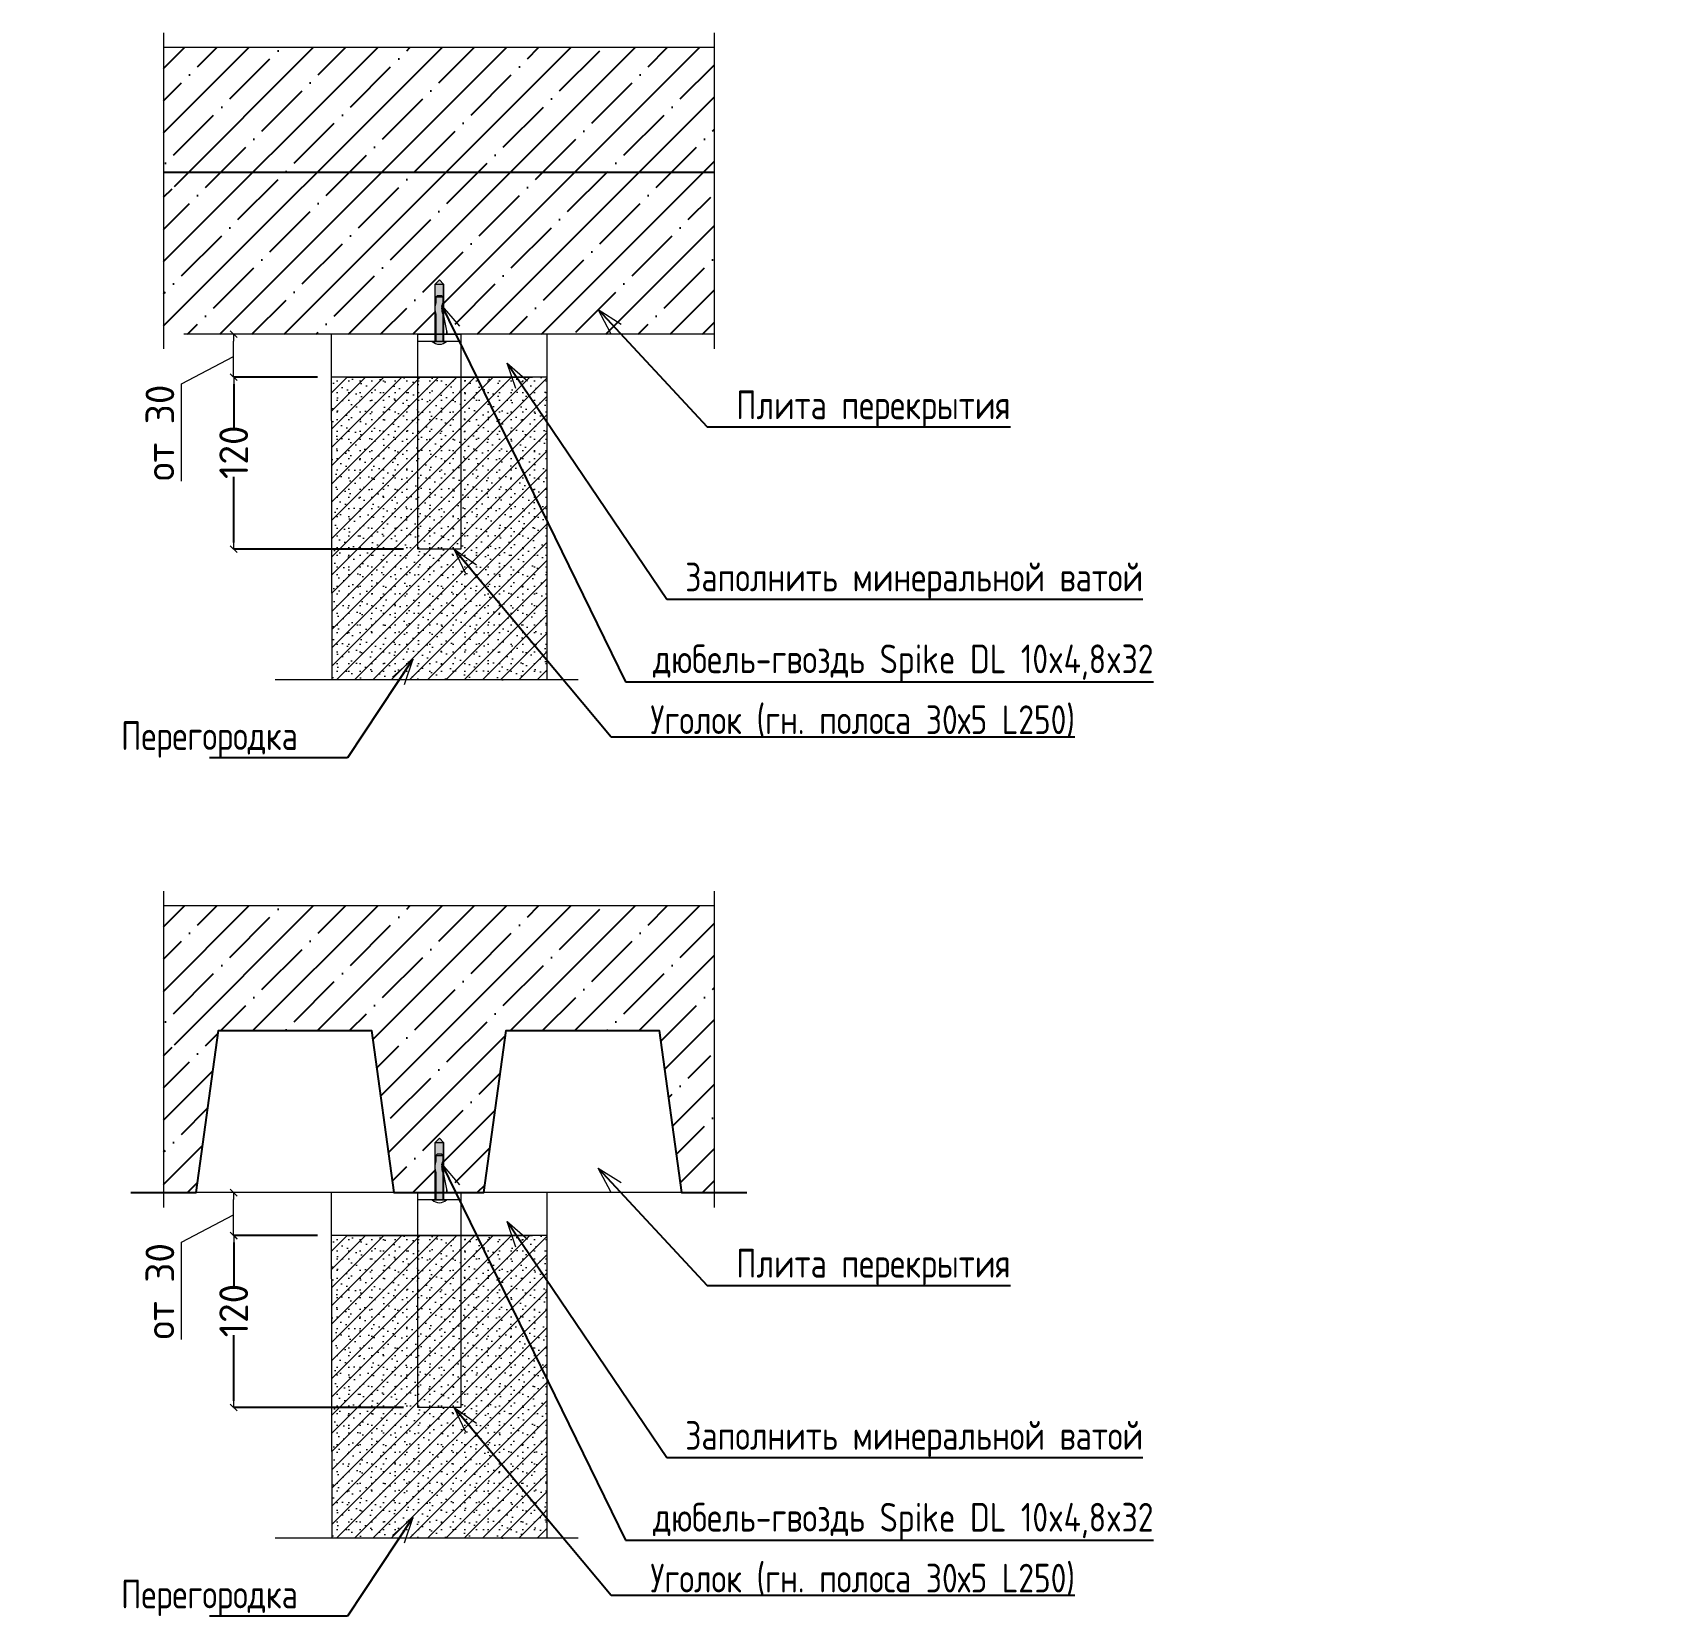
# Model space of a CAD drawing. Header units: millimetres. Extents: x -3689 to 2883575, y -702957 to -604547.
# Drawn here: x 2694770 to 2695916, y -657964 to -656860 of the extents above; entities that cross this region are included whole.
import ezdxf

# ---------------------------------------------------------------- set-up
doc = ezdxf.new("R2010")
doc.units = ezdxf.units.MM
doc.set_wipeout_variables(frame=1)
doc.header["$PDMODE"] = 35
doc.linetypes.add('Wipeout_Contour', pattern=[1000, 0, -1000])
for name, color, linetype in [('_1-1_ Внутренние стены', 7, 'Continuous'), ('_1-1_ наружные стены - цоколь', 7, 'Continuous'), ('_2_ покрытия полов _ чистый пол.отделка', 7, 'Continuous'), ('_4-0_ Размеры Р', 7, 'Continuous'), ('_4-1_ Выноски на планах АР Р', 7, 'Continuous')]:
    doc.layers.add(name, color=color, linetype=linetype)
doc.styles.add('стиль1', font='isocpeur.ttf')
doc.linetypes.add('линия разрыва короткая', pattern='A,0,[1,РЎРЎРў СЃРѕ СЃС‚РѕР»РѕРІРѕР№ PDF 10.10.20231.Shx,S=7.936508,R=0,X=0,Y=0],-1000,0', length=1000)
doc.dimstyles.new('СГЕНЕРИР_СТИЛЬ__20', dxfattribs={"dimtxt": 20, "dimasz": 4.75, "dimexe": 0.18, "dimexo": 10, "dimgap": 0.09, "dimtad": 1, "dimdec": 0, "dimzin": 0, "dimdsep": 46, "dimtxsty": 'стиль1', "dimblk": 'ARROWHEAD_6', "dimblk1": 'ARROWHEAD_6', "dimblk2": 'ARROWHEAD_6', "dimcen": 0.09, "dimclrd": 7, "dimclre": 7, "dimclrt": 7, "dimazin": 0, "dimtfac": 1, "dimtdec": 4, "dimtmove": 0, "dimatfit": 3, "dimfxl": 1, "dimtolj": 1, "dimtzin": 0, "dimarcsym": 0})
doc.dimstyles.new('СГЕНЕРИР_СТИЛЬ__21', dxfattribs={"dimtxt": 0.18, "dimasz": 18.24, "dimexe": 0.18, "dimexo": 0.0625, "dimgap": 0.09, "dimtad": 0, "dimtih": 1, "dimtoh": 1, "dimdec": 4, "dimzin": 0, "dimdsep": 46, "dimtxsty": 'стиль1', "dimcen": 0.09, "dimadec": 0, "dimazin": 0, "dimtfac": 1, "dimtdec": 4, "dimtmove": 0, "dimatfit": 3, "dimldrblk": 'ARROWHEAD_3', "dimfxl": 1, "dimtolj": 1, "dimtzin": 0, "dimarcsym": 0})

# ---------------------------------------------------------------- blocks, each defined once
blk = doc.blocks.new('ARROWHEAD_6')
at = {"color": 0, "linetype": 'Continuous', "lineweight": 0}
for p, q in [((0, 0), (-1, 0)), ((-0.5, -0.5), (0.5, 0.5))]:
    blk.add_line(p, q, dxfattribs=at)
blk = doc.blocks.new('*D489')
at = {"layer": '_4-0_ Размеры Р', "color": 7, "linetype": 'Continuous', "lineweight": -2, "transparency": 16777216}
for p, q in [((2694968.8, -657099.8), (2694910.1, -657099.8)), ((2694910.3, -657104.6), (2694910.3, -657135.1)), ((2694910.3, -657215.1), (2694910.3, -657169.3)), ((2695028.8, -657219.8), (2694910.1, -657219.8))]:
    blk.add_line(p, q, dxfattribs=at)
at = {"layer": 'Defpoints', "color": 0, "linetype": 'Continuous', "transparency": 16777216}
for p in [(2694910.3, -657099.8), (2694978.8, -657099.8), (2695038.8, -657219.8)]:
    blk.add_point(p, dxfattribs=at)
at = {"layer": '_4-0_ Размеры Р', "color": 7, "linetype": 'Continuous', "lineweight": -2, "transparency": 16777216, "xscale": 4.750000000000001, "yscale": 4.750000000000001, "zscale": 4.750000000000001}
for p, rotation in [((2694910.3, -657099.8), 90), ((2694910.3, -657219.8), 270)]:
    blk.add_blockref('ARROWHEAD_6', p, dxfattribs=dict(at, rotation=rotation))
at = {"layer": '_4-0_ Размеры Р', "color": 7, "linetype": 'Continuous', "lineweight": 0, "transparency": 16777216, "insert": (2694910.3, -657152.2), "char_height": 20, "attachment_point": 5, "rotation": 90, "style": 'стиль1'}
blk.add_mtext('\\A1;120', dxfattribs=at)
blk = doc.blocks.new('ARROWHEAD_3')
at = {"color": 0, "linetype": 'Continuous', "lineweight": 0}
blk.add_line((0, 0), (-1, 0), dxfattribs=at)
at = {"color": 0, "linetype": 'Continuous', "lineweight": 0, "flags": 128}
blk.add_lwpolyline([(-1, 0.2679), (0, 0), (-1, -0.2679)], dxfattribs=at)
blk = doc.blocks.new('*D510')
at = {"layer": '_4-0_ Размеры Р', "color": 7, "linetype": 'Continuous', "lineweight": -2, "transparency": 16777216}
for p, q in [((2694968.8, -657698.8), (2694910.1, -657698.8)), ((2694910.3, -657703.6), (2694910.3, -657734)), ((2694910.3, -657814.1), (2694910.3, -657768.2)), ((2695028.8, -657818.8), (2694910.1, -657818.8))]:
    blk.add_line(p, q, dxfattribs=at)
at = {"layer": 'Defpoints', "color": 0, "linetype": 'Continuous', "transparency": 16777216}
for p in [(2694910.3, -657698.8), (2694978.8, -657698.8), (2695038.8, -657818.8)]:
    blk.add_point(p, dxfattribs=at)
at = {"layer": '_4-0_ Размеры Р', "color": 7, "linetype": 'Continuous', "lineweight": -2, "transparency": 16777216, "xscale": 4.750000000000001, "yscale": 4.750000000000001, "zscale": 4.750000000000001}
for p, rotation in [((2694910.3, -657698.8), 90), ((2694910.3, -657818.8), 270)]:
    blk.add_blockref('ARROWHEAD_6', p, dxfattribs=dict(at, rotation=rotation))
at = {"layer": '_4-0_ Размеры Р', "color": 7, "linetype": 'Continuous', "lineweight": 0, "transparency": 16777216, "insert": (2694910.3, -657751.1), "char_height": 20, "attachment_point": 5, "rotation": 90, "style": 'стиль1'}
blk.add_mtext('\\A1;120', dxfattribs=at)

msp = doc.modelspace()

# ---------------------------------------------------------------- hatches: boundary and pattern name
at = {"ltscale": 75}
h = msp.add_hatch(dxfattribs=at)
h.set_pattern_fill('ANSI35', color=256, scale=5)
edge = h.paths.add_edge_path()
edge.add_line((2695245.5039, -656869.8498), (2694861.3761, -656869.8498))
edge.add_line((2694861.3761, -656869.8498), (2694861.3761, -656964.8498))
edge.add_line((2694861.3761, -656964.8498), (2694871.3761, -656967.3498))
edge.add_line((2694871.3761, -656967.3498), (2694861.3761, -656969.8498))
edge.add_line((2694861.3761, -656969.8498), (2694861.3761, -657069.8498))
edge.add_line((2694861.3761, -657069.8498), (2694884.1966, -657069.8498))
edge.add_line((2694884.1966, -657069.8498), (2694899.6973, -657069.8498))
edge.add_line((2694899.6973, -657069.8498), (2695006.482, -657069.8498))
edge.add_line((2695006.482, -657069.8498), (2695021.9826, -657069.8498))
edge.add_line((2695021.9826, -657069.8498), (2695050.9143, -657069.8498))
edge.add_line((2695050.9143, -657069.8498), (2695050.9143, -657054.5514))
edge.add_arc((2695059.9817, -657051.8714), 9.4552, 163.5339525, 196.4660475, ccw=False)
edge.add_line((2695050.9143, -657049.1914), (2695050.9143, -657034.8498))
edge.add_line((2695050.9143, -657034.8498), (2695053.8143, -657031.9498))
edge.add_line((2695053.8143, -657031.9498), (2695056.7143, -657034.8498))
edge.add_line((2695056.7143, -657034.8498), (2695056.7143, -657069.8498))
edge.add_line((2695056.7143, -657069.8498), (2695084.8974, -657069.8498))
edge.add_line((2695084.8974, -657069.8498), (2695100.3981, -657069.8498))
edge.add_line((2695100.3981, -657069.8498), (2695207.1827, -657069.8498))
edge.add_line((2695207.1827, -657069.8498), (2695222.6834, -657069.8498))
edge.add_line((2695222.6834, -657069.8498), (2695245.5039, -657069.8498))
edge.add_line((2695245.5039, -657069.8498), (2695245.5039, -656974.8498))
edge.add_line((2695245.5039, -656974.8498), (2695235.5039, -656972.3498))
edge.add_line((2695235.5039, -656972.3498), (2695245.5039, -656969.8498))
edge.add_line((2695245.5039, -656969.8498), (2695245.5039, -656869.8498))
at = {"linetype": 'Continuous', "lineweight": 0}
for points in [[(2695050.9143, -657074.8498), (2695050.9143, -657034.8498), (2695053.8143, -657031.9498), (2695056.7143, -657034.8498), (2695056.7143, -657074.8498)], [(2695050.9143, -657673.8115), (2695050.9143, -657633.8115), (2695053.8143, -657630.9115), (2695056.7143, -657633.8115), (2695056.7143, -657673.8115)]]:
    msp.add_hatch(color=255, dxfattribs=at).paths.add_polyline_path(points)
at = {"ltscale": 75}
h = msp.add_hatch(dxfattribs=at)
h.set_pattern_fill('ANSI35', color=256, scale=5)
h.set_pattern_definition([(45, (0, -598.962), (-22.4506403, 22.4506403), []), (45, (22.45, -598.962), (-22.4506403, 22.4506403), [39.6875, -7.9375, 0, -7.9375])])
h.paths.add_polyline_path([(2695245.5039, -657468.8115), (2694861.3761, -657468.8115), (2694861.3761, -657563.8115), (2694871.3761, -657566.3115), (2694861.3761, -657568.8115), (2694861.3761, -657668.8115), (2694884.1966, -657668.8115), (2694899.6973, -657555.8115), (2695006.482, -657555.8115), (2695021.9826, -657668.8115), (2695050.9143, -657668.8115), (2695050.9143, -657653.5131, -0.144690592), (2695050.9143, -657648.1531), (2695050.9143, -657633.8115), (2695053.8143, -657630.9115), (2695056.7143, -657633.8115), (2695056.7143, -657668.8115), (2695084.8974, -657668.8115), (2695100.3981, -657555.8115), (2695207.1827, -657555.8115), (2695222.6834, -657668.8115), (2695245.5039, -657668.8115), (2695245.5039, -657573.8115), (2695235.5039, -657571.3115), (2695245.5039, -657568.8115)])
at = {"layer": '_1-1_ Внутренние стены', "linetype": 'Continuous', "lineweight": 0}
h = msp.add_hatch(dxfattribs=at)
h.set_pattern_fill('ГАЗОБЕТОН_0004', style=0, pattern_type=2)
h.set_pattern_definition([(45, (2695077.883, -660969.85), (-6.36396, 6.36396), []), (90, (2695071.519, -660963.486), (-8.1, 0), [0, -5.4, 0, -8.1]), (155, (2695077.883, -660957.122), (3.423208, 7.341093), [0, -3.96, 0, -6.84])])
h.paths.add_polyline_path([(2695128.8143, -657311.0552), (2695128.8143, -657099.8497), (2694978.8143, -657099.8497), (2694978.8143, -657311.0552)])
h = msp.add_hatch(dxfattribs=at)
h.set_pattern_fill('ГАЗОБЕТОН_0004', style=0, pattern_type=2)
h.set_pattern_definition([(45, (2695077.883, -661568.811), (-6.36396, 6.36396), []), (90, (2695071.519, -661562.4475), (-8.1, 0), [0, -5.4, 0, -8.1]), (155, (2695077.883, -661556.0835), (3.423208, 7.341093), [0, -3.96, 0, -6.84])])
h.paths.add_polyline_path([(2695128.8143, -657910.0169), (2695128.8143, -657698.8114), (2694978.8143, -657698.8114), (2694978.8143, -657910.0169)])

# ---------------------------------------------------------------- linework, layer by layer
at = {"color": 7, "linetype": 'линия разрыва короткая', "lineweight": 0, "ltscale": 0.1}
for p, q in [((2694861.3761, -656859.5675), (2694861.3761, -657080.132)), ((2695245.5039, -656859.5676), (2695245.5039, -657080.132)), ((2695150.622, -657311.0552), (2694939.2035, -657311.0552)), ((2694861.3761, -657458.5292), (2694861.3761, -657679.0937)), ((2695245.5039, -657458.5293), (2695245.5039, -657679.0937)), ((2695150.622, -657910.0169), (2694939.2035, -657910.0169))]:
    msp.add_line(p, q, dxfattribs=at)
at = {"color": 7, "linetype": 'Continuous', "lineweight": 0}
for p, q in [((2695050.9143, -657034.8498), (2695053.8143, -657031.9498)), ((2695050.9143, -657074.8498), (2695050.9143, -657034.8498)), ((2695050.9143, -657034.8498), (2695056.7143, -657034.8498)), ((2695056.7143, -657034.8498), (2695053.8143, -657031.9498)), ((2695056.7143, -657074.8498), (2695056.7143, -657034.8498)), ((2695051.4143, -657043.8498), (2695052.4143, -657042.8498)), ((2695051.4143, -657043.8498), (2695051.4143, -657047.8714)), ((2695051.4143, -657043.8498), (2695056.2143, -657043.8498)), ((2695052.4143, -657042.8498), (2695055.2143, -657042.8498)), ((2695056.2143, -657043.8498), (2695055.2143, -657042.8498)), ((2695056.2143, -657043.8498), (2695056.2143, -657047.8714)), ((2695051.4143, -657055.8714), (2695051.4143, -657074.8498)), ((2695056.2143, -657055.8714), (2695056.2143, -657074.8498)), ((2695048.8143, -657074.8498), (2695058.8143, -657074.8498)), ((2695050.9143, -657633.8115), (2695053.8143, -657630.9115)), ((2695056.7143, -657633.8115), (2695053.8143, -657630.9115)), ((2695050.9143, -657673.8115), (2695050.9143, -657633.8115)), ((2695050.9143, -657633.8115), (2695056.7143, -657633.8115)), ((2695051.4143, -657642.8115), (2695052.4143, -657641.8115)), ((2695051.4143, -657642.8115), (2695051.4143, -657646.8331)), ((2695051.4143, -657642.8115), (2695056.2143, -657642.8115)), ((2695052.4143, -657641.8115), (2695055.2143, -657641.8115)), ((2695056.2143, -657642.8115), (2695055.2143, -657641.8115)), ((2695056.2143, -657642.8115), (2695056.2143, -657646.8331)), ((2695056.7143, -657673.8115), (2695056.7143, -657633.8115)), ((2695051.4143, -657654.8331), (2695051.4143, -657673.8115)), ((2695056.2143, -657654.8331), (2695056.2143, -657673.8115)), ((2695048.8143, -657673.8115), (2695058.8143, -657673.8115))]:
    msp.add_line(p, q, dxfattribs=at)
at = {"color": 7, "linetype": 'Continuous', "lineweight": 5}
for p, q in [((2695118.8143, -657069.8498), (2694988.8143, -657069.8498)), ((2694988.8143, -657099.8497), (2695118.8143, -657099.8497)), ((2695118.8143, -657668.8115), (2694988.8143, -657668.8115)), ((2694988.8143, -657698.8114), (2695118.8143, -657698.8114))]:
    msp.add_line(p, q, dxfattribs=at)
at = {"ltscale": 75}
for points in [[(2694861.3761, -656956.8498), (2694884.1966, -656956.8498), (2694899.6973, -656956.8498), (2695006.482, -656956.8498), (2695021.9826, -656956.8498), (2695084.8974, -656956.8498), (2695100.3981, -656956.8498), (2695207.1827, -656956.8498), (2695222.6834, -656956.8498), (2695245.5039, -656956.8498)], [(2694838.5556, -657668.8115), (2694884.1966, -657668.8115), (2694899.6973, -657555.8115), (2695006.482, -657555.8115), (2695021.9826, -657668.8115), (2695084.8974, -657668.8115), (2695100.3981, -657555.8115), (2695207.1827, -657555.8115), (2695222.6834, -657668.8115), (2695268.3244, -657668.8115)]]:
    msp.add_lwpolyline(points, dxfattribs=at)
at = {"color": 7, "linetype": 'Continuous', "lineweight": 0, "flags": 128}
for points in [[(2695050.9143, -657074.8498), (2695050.9143, -657034.8498), (2695053.8143, -657031.9498), (2695056.7143, -657034.8498), (2695056.7143, -657074.8498)], [(2695038.8143, -657069.8498), (2695068.8143, -657069.8498), (2695068.8143, -657219.8498), (2695038.8143, -657219.8498)], [(2695038.8143, -657069.8498), (2695068.8143, -657069.8498), (2695068.8143, -657074.8498), (2695038.8143, -657074.8498)], [(2695050.9143, -657673.8115), (2695050.9143, -657633.8115), (2695053.8143, -657630.9115), (2695056.7143, -657633.8115), (2695056.7143, -657673.8115)], [(2695038.8143, -657668.8115), (2695068.8143, -657668.8115), (2695068.8143, -657818.8115), (2695038.8143, -657818.8115)], [(2695038.8143, -657668.8115), (2695068.8143, -657668.8115), (2695068.8143, -657673.8115), (2695038.8143, -657673.8115)]]:
    msp.add_lwpolyline(points, close=True, dxfattribs=at)
at = {"color": 7, "linetype": 'Continuous', "lineweight": 0}
for centre, radius, start, end in [((2695059.9817, -657051.8714), 9.4552, 154.9727548, 205.0272452), ((2695064.7817, -657051.8714), 9.4552, 154.9727548, 205.0272452), ((2695053.8143, -657069.7461), 7.1447, 225.5878619, 314.4121381), ((2695059.9817, -657650.8331), 9.4552, 154.9727548, 205.0272452), ((2695064.7817, -657650.8331), 9.4552, 154.9727548, 205.0272452), ((2695053.8143, -657668.7078), 7.1447, 225.5878619, 314.4121381)]:
    msp.add_arc(centre, radius, start, end, dxfattribs=at)
at = {"layer": '_1-1_ Внутренние стены', "color": 7, "linetype": 'Continuous', "lineweight": 15}
for p, q in [((2694978.3035, -657069.8498), (2694978.8143, -657311.0552)), ((2695128.8143, -657069.8498), (2695128.8143, -657311.0552)), ((2695128.8143, -657099.8497), (2694978.8143, -657099.8497)), ((2694978.3035, -657668.8115), (2694978.8143, -657910.0169)), ((2695128.8143, -657668.8115), (2695128.8143, -657910.0169)), ((2695128.8143, -657698.8114), (2694978.8143, -657698.8114))]:
    msp.add_line(p, q, dxfattribs=at)
at = {"layer": '_2_ покрытия полов _ чистый пол.отделка', "color": 7, "linetype": 'Continuous', "lineweight": 15}
for p, q in [((2695245.5039, -656869.8498), (2694861.3761, -656869.8498)), ((2695245.5039, -657069.8498), (2694875.6245, -657069.8498)), ((2695245.5039, -657468.8115), (2694861.3761, -657468.8115)), ((2695245.5039, -657668.8115), (2694875.6245, -657668.8115))]:
    msp.add_line(p, q, dxfattribs=at)
at = {"layer": '_4-0_ Размеры Р', "color": 7, "linetype": 'Continuous', "lineweight": 0}
for p, q in [((2694968.3035, -657069.8498), (2694910.0817, -657069.8498)), ((2694910.2617, -657095.0997), (2694910.2617, -657074.5998)), ((2694873.9801, -657104.5279), (2694910.2617, -657085.3626)), ((2694873.9801, -657172.4008), (2694873.9801, -657104.5279)), ((2694968.8143, -657099.8497), (2694910.0817, -657099.8497)), ((2694968.3035, -657668.8115), (2694910.0817, -657668.8115)), ((2694910.2617, -657694.0614), (2694910.2617, -657673.5615)), ((2694873.9801, -657703.4896), (2694910.2617, -657684.3243)), ((2694968.8143, -657698.8114), (2694910.0817, -657698.8114)), ((2694873.9801, -657771.3625), (2694873.9801, -657703.4896))]:
    msp.add_line(p, q, dxfattribs=at)

# ---------------------------------------------------------------- block references
at = {"layer": '_4-0_ Размеры Р', "color": 7, "linetype": 'Continuous', "lineweight": 0, "xscale": 4.750000000000001, "yscale": 4.750000000000001, "zscale": 4.750000000000001}
for p, rotation in [((2694910.2617, -657069.8498), 90), ((2694910.2617, -657099.8497), 270), ((2694910.2617, -657668.8115), 90), ((2694910.2617, -657698.8114), 270)]:
    msp.add_blockref('ARROWHEAD_6', p, dxfattribs=dict(at, rotation=rotation))

# ---------------------------------------------------------------- texts
at = {"layer": '_4-0_ Размеры Р', "color": 7, "linetype": 'Continuous', "lineweight": 0, "char_height": 20, "attachment_point": 5, "rotation": 90, "style": 'стиль1'}
for insert in [(2694858.8135, -657138.6175), (2694858.8135, -657737.5792)]:
    msp.add_mtext('\\A1;от 30', dxfattribs=dict(at, insert=insert))
at = {"layer": '_4-1_ Выноски на планах АР Р', "color": 7, "linetype": 'Continuous', "lineweight": 0, "char_height": 20, "style": 'стиль1'}
for s, insert, attachment_point in [('\\A1;{\\W0.800000x;\\pqr;\\fISOCPEUR|b0|i0|c0|p34;Плита перекрытия}', (2695452.2181, -657134.5854), 9), ('\\A1;{\\W0.800000x;\\pqr;\\fISOCPEUR|b0|i0|c0|p34;Заполнить минеральной ватой}', (2695544.722, -657254.7076), 9), ('\\A1;{\\W0.800000x;\\pqr;\\fISOCPEUR|b0|i0|c0|p34;дюбель-гвоздь Spike DL 10x4,8x32}', (2695551.9446, -657312.4139), 9), ('\\A1;{\\W0.800000x;\\pqr;\\fISOCPEUR|b0|i0|c0|p34;Уголок (гн. полоса 30х5 L2\\fISOCPEUR|b0|i0|c0|p34;5\\fISOCPEUR|b0|i0|c0|p34;0)}', (2695497.169, -657350.8202), 9), ('\\A1;{\\W0.800000x;\\pqc;\\fISOCPEUR|b0|i0|c0|p34;Перегородка}', (2694893.3852, -657365.3891), 8), ('\\A1;{\\W0.800000x;\\pqr;\\fISOCPEUR|b0|i0|c0|p34;Плита перекрытия}', (2695452.2181, -657733.5471), 9), ('\\A1;{\\W0.800000x;\\pqr;\\fISOCPEUR|b0|i0|c0|p34;Заполнить минеральной ватой}', (2695544.722, -657853.6693), 9), ('\\A1;{\\W0.800000x;\\pqr;\\fISOCPEUR|b0|i0|c0|p34;дюбель-гвоздь Spike DL 10x4,8x32}', (2695551.9446, -657911.3756), 9), ('\\A1;{\\W0.800000x;\\pqr;\\fISOCPEUR|b0|i0|c0|p34;Уголок (гн. полоса 30х5 L2\\fISOCPEUR|b0|i0|c0|p34;5\\fISOCPEUR|b0|i0|c0|p34;0)}', (2695497.169, -657949.7819), 9), ('\\A1;{\\W0.800000x;\\pqc;\\fISOCPEUR|b0|i0|c0|p34;Перегородка}', (2694893.3852, -657964.3508), 8)]:
    msp.add_mtext(s, dxfattribs=dict(at, insert=insert, attachment_point=attachment_point))

# ---------------------------------------------------------------- dimensions: what is measured, and where the dimension line sits
at = {"layer": '_4-0_ Размеры Р', "color": 7, "linetype": 'Continuous', "lineweight": 0}
for base, p1, p2, picture, middle in [((2694910.2617, -657099.8497), (2695038.8143, -657219.8498), (2694978.8143, -657099.8497), '*D489', (2694910.2617, -657152.174)), ((2694910.2617, -657698.8114), (2695038.8143, -657818.8115), (2694978.8143, -657698.8114), '*D510', (2694910.2617, -657751.1357))]:
    dim = msp.add_linear_dim(base=base, p1=p1, p2=p2, angle=90, dimstyle='СГЕНЕРИР_СТИЛЬ__20', dxfattribs=at)
    dim.commit()
    dim.dimension.update_dxf_attribs({"geometry": picture, "text_midpoint": middle, "dimtype": 160, "text_rotation": 90})

# ---------------------------------------------------------------- leaders
at = {"layer": '_4-1_ Выноски на планах АР Р', "color": 7, "linetype": 'Continuous', "lineweight": 0, "annotation_type": 0, "has_hookline": 1}
for points, hookline_direction, text_width in [([(2695055.4915, -657050.1129), (2695183.6596, -657312.4139), (2695551.8546, -657312.4139)], 0, 341.6), ([(2695164.6601, -657052.7118), (2695240.5413, -657134.5854), (2695452.1281, -657134.5854)], 0, 185.6), ([(2695100.9911, -657089.987), (2695212.4715, -657254.7076), (2695544.632, -657254.7076)], 0, 309.6), ([(2695064.1905, -657219.8498), (2695173.6041, -657350.8202), (2695497.079, -657350.8202)], 0, 300.8), ([(2695035.2829, -657296.5478), (2694989.7767, -657365.3891), (2694893.4752, -657365.3891)], 1, 123.2), ([(2695055.4915, -657649.0746), (2695183.6596, -657911.3756), (2695551.8546, -657911.3756)], 0, 341.6), ([(2695164.6601, -657651.6735), (2695240.5413, -657733.5471), (2695452.1281, -657733.5471)], 0, 185.6), ([(2695100.9911, -657688.9487), (2695212.4715, -657853.6693), (2695544.632, -657853.6693)], 0, 309.6), ([(2695064.1905, -657818.8115), (2695173.6041, -657949.7819), (2695497.079, -657949.7819)], 0, 300.8), ([(2695035.2829, -657895.5095), (2694989.7767, -657964.3508), (2694893.4752, -657964.3508)], 1, 123.2)]:
    msp.add_leader(points, dimstyle='СГЕНЕРИР_СТИЛЬ__21', dxfattribs=dict(at, hookline_direction=hookline_direction, text_width=text_width))

# ---------------------------------------------------------------- next in the draw order: wipeouts: each hides what was drawn before it
at = {"color": 254, "linetype": 'Wipeout_Contour', "lineweight": 0, "ltscale": 19594478.94730617}
msp.add_wipeout([(2695742.4172, -657290.7947), (2696646.2108, -657290.7947), (2696646.2108, -657285.7947), (2695742.4172, -657285.7947)], dxfattribs=at).dxf.layer = '_1-1_ наружные стены - цоколь'

doc.saveas('drawing.dxf')
